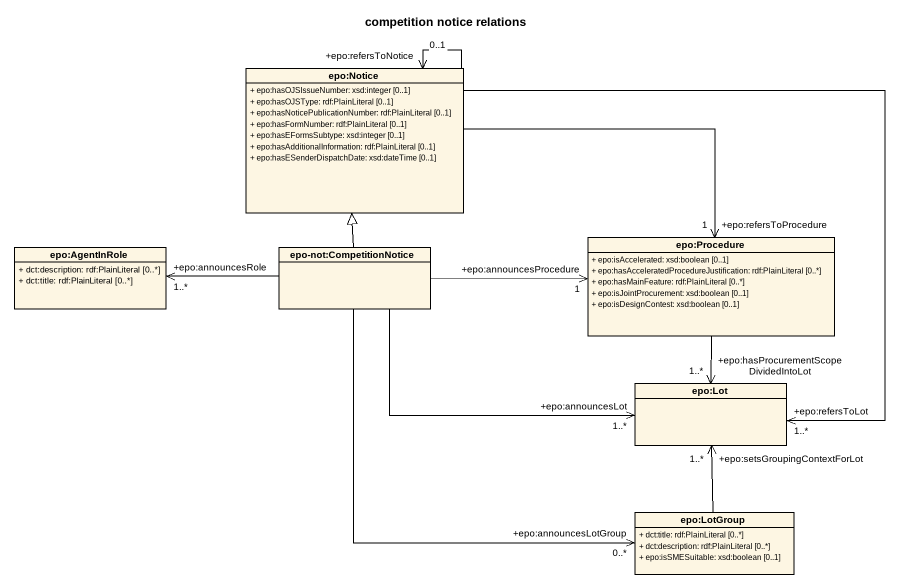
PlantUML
@startuml
title competition notice relations
hide circle
hide empty members
skinparam classAttributeIconSize 0
class "epo:Notice" as epo_Notice {
  + epo:hasOJSIssueNumber: xsd:integer [0..1]
  + epo:hasOJSType: rdf:PlainLiteral [0..1]
  + epo:hasNoticePublicationNumber: rdf:PlainLiteral [0..1]
  + epo:hasFormNumber: rdf:PlainLiteral [0..1]
  + epo:hasEFormsSubtype: xsd:integer [0..1]
  + epo:hasAdditionalInformation: rdf:PlainLiteral [0..1]
  + epo:hasESenderDispatchDate: xsd:dateTime [0..1]
}
class "epo:Procedure" as epo_Procedure {
  + epo:isAccelerated: xsd:boolean [0..1]
  + epo:hasAcceleratedProcedureJustification: rdf:PlainLiteral [0..*]
  + epo:hasMainFeature: rdf:PlainLiteral [0..*]
  + epo:isJointProcurement: xsd:boolean [0..1]
  + epo:isDesignContest: xsd:boolean [0..1]
}
class "epo:AgentInRole" as epo_AgentInRole {
  + dct:description: rdf:PlainLiteral [0..*]
  + dct:title: rdf:PlainLiteral [0..*]
}
class "epo-not:CompetitionNotice" as epo_not_CompetitionNotice
class "epo:Lot" as epo_Lot
class "epo:LotGroup" as epo_LotGroup {
  + dct:title: rdf:PlainLiteral [0..*]
  + dct:description: rdf:PlainLiteral [0..*]
  + epo:isSMESuitable: xsd:boolean [0..1]
}
epo_Notice --> "+epo:refersToNotice\n0..1" epo_Notice
epo_Notice -right-> "+epo:refersToProcedure\n1" epo_Procedure
epo_Notice --> "+epo:refersToLot\n1..*" epo_Lot
epo_Procedure --> "+epo:hasProcurementScopeDividedIntoLot\n1..*" epo_Lot
epo_not_CompetitionNotice -up-|> epo_Notice
epo_not_CompetitionNotice -right-> "+epo:announcesProcedure\n1" epo_Procedure
epo_not_CompetitionNotice -left-> "+epo:announcesRole\n1..*" epo_AgentInRole
epo_not_CompetitionNotice -right-> "+epo:announcesLot\n1..*" epo_Lot
epo_not_CompetitionNotice --> "+epo:announcesLotGroup\n0..*" epo_LotGroup
epo_LotGroup -up-> "+epo:setsGroupingContextForLot\n1..*" epo_Lot
@enduml
